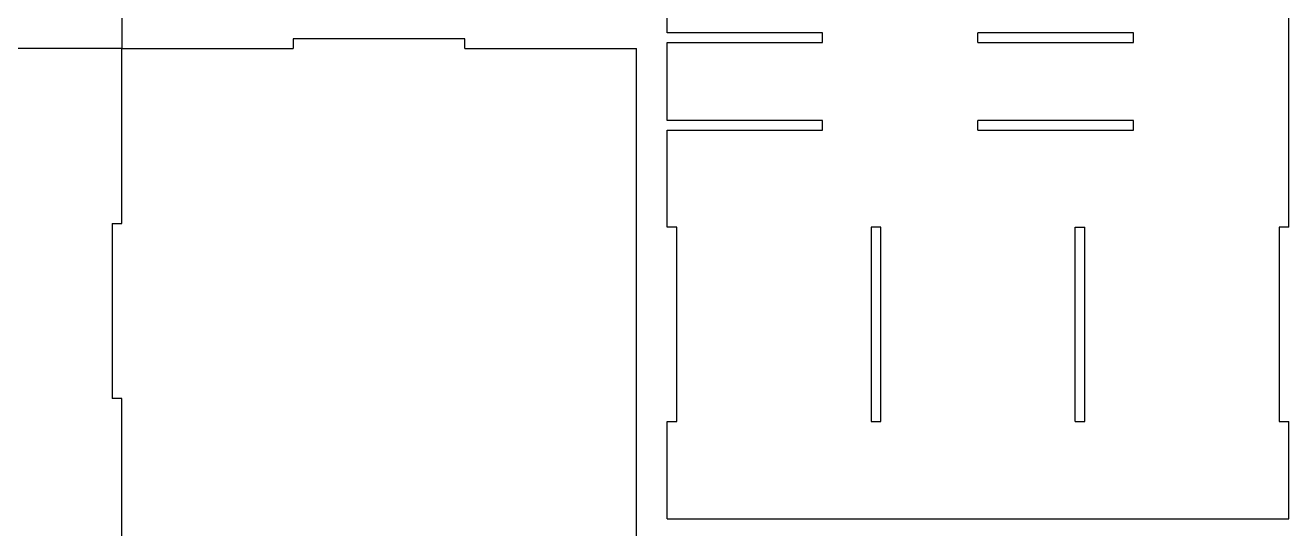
# Model space of a CAD drawing. Extents: x 1 to 147, y 1 to 145.
# Drawn here: x 81.5 to 146.5, y 65.7 to 91.6 of the extents above; entities that cross this region are included whole.
import ezdxf

# ---------------------------------------------------------------- set-up
doc = ezdxf.new("R2010")
doc.units = 0
doc.layers.get('0').update_dxf_attribs({"linetype": 'CONTINUOUS'})

# ---------------------------------------------------------------- blocks, each defined once
blk = doc.blocks.new('BLOCK_32')
for p, q in [((0, -17.667), (0, -26.5)), ((17.667, -26), (8.833, -26)), ((8.833, -26), (8.833, -26.5)), ((17.667, -26.5), (17.667, -26)), ((0, -26.5), (-8.429, -26.5)), ((0, -35.5), (0, -26.5)), ((0, -26.5), (8.833, -26.5)), ((17.667, -26.5), (26.5, -26.5)), ((26.5, -89.5), (26.5, -26.5)), ((-0.5, -35.5), (0, -35.5)), ((-0.5, -35.5), (-0.5, -44.5)), ((0, -44.5), (-0.5, -44.5)), ((0, -53.5), (0, -44.5))]:
    blk.add_line(p, q)
blk = doc.blocks.new('BLOCK_1')
for p, q in [((0, 0), (-10, 0)), ((-10, 0), (-10, -0.5)), ((0, -0.5), (0, 0)), ((0, 0), (0, 0)), ((-10, -0.5), (0, -0.5))]:
    blk.add_line(p, q)
blk = doc.blocks.new('BLOCK_6')
for p, q in [((-10, 0), (-10, 0)), ((-10, 0), (0, 0)), ((-10, 0), (-10, -0.5)), ((0, 0), (0, 0)), ((0, 0), (0, -0.5)), ((-10, -0.5), (0, -0.5)), ((0, -0.5), (0, -0.5))]:
    blk.add_line(p, q)
blk = doc.blocks.new('BLOCK_28')
for p, q in [((-45, 0), (-45, -32)), ((-45, 0), (-40, 0)), ((-40, 0), (-40, -0.5)), ((-30, -0.5), (-30, 0)), ((-30, 0), (-25, 0)), ((-25, 0), (-25, -8)), ((-24.5, -8), (-24.5, 0)), ((-24.5, 0), (-20.5, 0)), ((-20.5, 0), (-20.5, -8)), ((-20, -8), (-20, 0)), ((-20, 0), (-15, 0)), ((-15, 0), (-15, -0.5)), ((-5, -0.5), (-5, 0)), ((-5, 0), (0, 0)), ((0, -32), (0, 0)), ((-40, -0.5), (-30, -0.5)), ((-15, -0.5), (-5, -0.5)), ((-25, -8), (-24.5, -8)), ((-20.5, -8), (-20, -8)), ((-30, -31.5), (-40, -31.5)), ((-40, -31.5), (-40, -32)), ((-30, -32), (-30, -31.5)), ((-5, -31.5), (-15, -31.5)), ((-15, -31.5), (-15, -32)), ((-5, -32), (-5, -31.5)), ((-45, -32), (-40, -32)), ((-40, -32), (-40, -32)), ((-30, -32), (-15, -32)), ((-5, -32), (-5, -32)), ((-5, -32), (0, -32)), ((0, -32), (0, -32))]:
    blk.add_line(p, q)
blk = doc.blocks.new('BLOCK_29')
for p, q in [((0, 0), (0.5, 0)), ((0, 0), (0, -8)), ((0.5, -8), (0.5, 0)), ((0, -8), (0.5, -8))]:
    blk.add_line(p, q)
blk = doc.blocks.new('BLOCK_30')
for p, q in [((-0.5, 0), (0, 0)), ((-0.5, 0), (-0.5, -8)), ((0, -8), (0, 0)), ((-0.5, -8), (0, -8))]:
    blk.add_line(p, q)

msp = doc.modelspace()

# ---------------------------------------------------------------- block references
msp.add_blockref('BLOCK_32', (86.423, 116.926))
at = {"rotation": 90}
for name, p in [('BLOCK_28', (114.503, 111.237)), ('BLOCK_29', (130.503, 90.737)), ('BLOCK_30', (130.503, 86.737)), ('BLOCK_1', (125.003, 81.237)), ('BLOCK_6', (135.503, 81.237))]:
    msp.add_blockref(name, p, dxfattribs=at)

doc.saveas('drawing.dxf')
